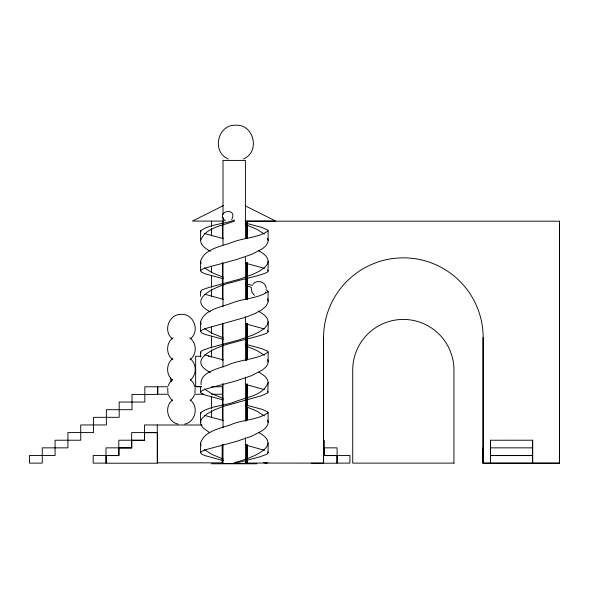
<?xml version="1.0" encoding="UTF-8"?>
<svg xmlns="http://www.w3.org/2000/svg" width="589" height="589" viewBox="0 0 589 589"><rect width="100%" height="100%" fill="white"/><g stroke="black" fill="none" stroke-linecap="round" stroke-linejoin="round"><path stroke-width="0.88" d="M268.135 443.031L268.12 452.934L266.824 454.288L259.565 456.917L234.37 463.58L234.356 462.542C246.268 459.818 285.334 446.97 258.969 432.731M245.532 404.93L261.921 409.289L267.664 411.829L268.135 412.72L268.12 422.873L267.671 424.831L265.941 427.548L262.495 430.581L251.613 436.243L236.366 441.441L206.327 449.525L202.204 451.137L200.65 452.492L201.431 453.979L204.788 455.547L223.194 460.576M258.969 372.115L264.822 376.194L267.671 380.06L268.135 382.416L267.811 392.915L261.361 395.779L223.209 406.462L214.065 410.069L206.835 414.008L201.924 418.565L200.812 420.907L200.643 423.263L201.423 425.611L203.131 427.938L209.758 432.775M245.532 344.315L261.921 348.681L267.664 351.213L268.135 352.104L268.12 362.257L267.671 364.216L265.941 366.932L262.495 369.966L251.613 375.627L236.366 380.825L206.327 388.909L202.204 390.522L200.65 391.876L201.431 393.364L204.788 394.932L223.194 399.96M258.313 311.147C261.825 313.112 265.602 315.343 267.502 319.054C269.107 323.089 267.686 327.668 268.083 331.857C267.752 332.616 266.942 332.991 266.257 333.367C255.655 337.519 244.273 339.227 233.421 342.629C220.956 345.22 183.282 358.915 210.413 372.52M265.926 289.53L268.12 291.341L268.024 302.429L265.941 306.324L261.398 310.094L254.75 313.665L245.62 317.265L206.864 328.125L202.506 329.752L200.65 331.261L201.431 332.756L204.788 334.316L223.194 339.352M258.313 250.531C261.825 252.497 265.602 254.728 267.502 258.438C269.107 262.473 267.686 267.053 268.083 271.242C267.752 272 266.942 272.376 266.257 272.751C255.655 276.904 244.273 278.619 233.421 282.013C220.956 284.605 183.282 298.306 210.413 311.905M245.525 223.091L261.921 227.45L267.664 229.982L268.135 230.881L268.12 241.026L267.671 242.992L265.941 245.709L262.495 248.735L251.613 254.396L236.366 259.602L206.327 267.686L202.204 269.291L200.65 270.646L201.431 272.14L204.788 273.708L223.194 278.737M200.591 270.94L200.591 261.185C204.633 248.433 221.501 246.622 232.361 242.226C243.846 237.72 258.173 237.956 268.135 230.881M200.591 331.555L200.591 321.8C204.633 309.048 221.501 307.237 232.361 302.834C243.846 298.336 258.173 298.571 268.135 291.496M200.591 452.786L200.591 443.031C204.633 430.272 221.501 428.461 232.361 424.065C243.846 419.567 258.173 419.795 268.135 412.72M200.591 240.636C205.149 227.354 222.885 225.697 234.37 221.125L234.356 220.08C223.555 224.335 209.868 224.026 200.591 230.881L200.591 240.636C200.945 245.952 206.305 248.926 210.413 251.289M268.135 261.185L267.281 264.321L264.351 267.789L259.535 271.124L253.123 274.275L239.082 279.304L209.161 287.366L202.174 289.84L200.599 291.341L200.591 296.37M268.135 321.8L267.281 324.937L264.351 328.397L259.535 331.74L253.123 334.891L239.082 339.912L209.161 347.974L202.174 350.455L200.599 351.957L200.591 356.986M268.135 382.416C263.791 395.433 246.496 397.163 235.305 401.654C224.188 406.035 210.185 405.755 200.591 412.72L200.591 422.482M251.245 288.315L252.099 292.608L254.558 295.317M170.545 377.895L171.105 381.694M268.135 352.104C257.356 359.496 241.821 359.327 229.533 364.304C220.338 368.567 199.627 371.129 201.077 384.772M167.718 387.996L167.902 393.062M194.944 393.062L195.136 387.996M168.263 385.677L169.904 382.327L172.629 379.316M194.23 395.329L192.559 398.282L190.218 400.741M265.381 292.608L265.698 291.938M231.705 219.564C238.287 206.467 214.205 211.26 225.3 220.838M252.917 284.281C256.752 279.083 265.933 281.873 266.235 288.315M190.218 338.94C200.304 331.555 194.002 313.65 181.427 314.371C168.852 313.65 162.542 331.555 172.629 338.94M172.629 358.716C165.936 363.84 165.936 375.016 172.629 380.141M190.218 380.141C196.91 375.016 196.91 363.84 190.218 358.716M172.629 399.916C163.852 406.425 167.269 421.952 178.055 424.073M190.063 359.665C197.057 354.497 196.947 342.85 189.842 337.821M173.004 337.821C165.907 342.85 165.789 354.497 172.791 359.665M243.426 158.971C260.382 152.139 254.161 124.146 235.85 125.221C217.547 124.146 211.326 152.139 228.274 158.971M223.68 205.465L192.441 221.089L223.798 221.089M266.162 462.601L265.308 462.601M184.791 424.073C195.577 421.952 198.994 406.425 190.218 399.916M267.855 462.601L265.735 463.19L263.614 462.601M245.105 221.14L275.755 221.089L245.311 205.863M201.129 356.257L195.651 356.257L195.651 386.612L201.129 386.612M208.3 356.257L209.051 356.257M167.806 386.752L157.786 386.752L157.786 394.24L168.712 394.24M194.223 386.752L201.512 386.752M211.532 386.752L222.465 386.752L222.465 394.24L211.532 394.24M194.223 394.24L203.33 394.24M157.278 424.993L202.071 424.993M157.278 432.584L131.642 432.584L131.642 447.854L106.005 447.854L106.005 463.123L93.18 463.123L93.18 455.488L118.823 455.488L118.823 440.219L144.46 440.219L144.46 424.956L157.278 424.956L157.278 462.844L222.178 462.844L222.178 444.82M324.274 447.854L337.099 447.854L337.099 463.123L349.918 463.123L349.918 455.488L324.274 455.488L324.274 440.219M490.556 447.854L532.67 447.854M490.556 455.488L532.67 455.488M490.527 455.591L532.67 455.591M244.995 463.042L323.582 463.116L323.582 337.63A79.795 79.787 0 0 1 403.377 257.842A79.795 79.787 0 0 1 483.164 337.63L483.164 463.116M311.345 463.219L336.982 463.219L336.982 455.591L324.164 455.591L324.164 447.957M211.488 463.779L256.937 463.779M252.35 285.444L245.532 283.699M223.297 238.67L204.39 233.48M245.429 263.15L264.336 268.341M223.297 299.286L204.839 294.257M245.429 323.766L264.336 328.957M223.297 359.901L204.839 354.873M245.429 384.381L264.336 389.572M223.297 420.517L204.839 415.481M245.429 444.997L264.755 450.349M233.399 463.315L234.356 463.58M245.51 224.623L256.856 229.268L264.351 234.039M223.209 277.205L211.871 272.552L204.376 267.789M245.517 285.231L251.518 287.484M223.209 337.821L211.871 333.168L204.376 328.397M245.517 345.846L256.856 350.499L264.351 355.263M223.209 398.429L211.871 393.783L204.376 389.012M245.517 406.462L256.856 411.115L264.351 415.878M223.216 459.045L211.871 454.391L204.376 449.628M190.218 379.316L192.949 382.327L194.584 385.677M172.629 400.741L170.295 398.282L168.623 395.329M267.649 270.049L268.135 270.94M201.077 231.772L200.591 230.881M267.649 330.665L268.135 331.555M201.077 292.387L200.591 291.496M267.649 391.28L268.135 392.171M201.077 353.002L200.591 352.104M267.649 451.896L268.135 452.786M201.077 413.618L200.591 412.72M267.649 238.28L268.135 240.636M267.649 298.895L268.135 301.251M267.649 359.511L268.135 361.867M267.649 420.126L268.135 422.482M201.077 263.541L200.591 261.185M201.077 324.156L200.591 321.8M201.077 445.38L200.591 443.031M559.425 221.184L559.425 463.219L482.914 463.219L482.914 447.957M532.67 463.219L532.67 440.219L490.468 440.233L490.527 463.219M532.611 440.233L532.611 463.101M490.556 440.219L490.556 463.123M483.039 337.63L483.039 463.116L559.55 463.116L559.55 221.184L247.071 221.184L247.071 238.663M323.457 337.63L323.457 463.116M247.196 221.184L247.196 238.663M247.196 262.576L247.196 299.374M247.196 323.295L247.196 359.172M247.196 384.006L247.196 405.166M247.196 407.006L247.196 419.883M247.196 444.717L247.196 463.116M247.071 262.576L247.071 283.736M247.071 285.577L247.071 299.374M247.071 323.295L247.071 344.447M247.071 346.288L247.071 360.085M247.071 384.006L247.071 405.166M247.071 407.006L247.071 419.883M247.071 444.717L247.071 463.116M246.504 285.429L246.504 299.654M246.504 323.545L246.504 359.584M246.504 384.588L246.504 405.276M246.504 407.86L246.504 419.935M246.504 444.938L246.504 463.042M246.445 221.184L246.445 238.663M246.445 262.576L246.445 283.839M246.445 285.577L246.445 299.374M246.445 323.295L246.445 360.291M246.445 384.006L246.445 420.804M246.445 444.717L246.445 463.116M245.414 238.479L245.414 160.414L223.01 160.414L223.01 214.602M245.414 256.848L245.414 299.094M245.414 316.543L245.414 360.63M245.414 377.159L245.414 421.245M245.414 437.774L245.414 458.897M245.414 460.731L245.414 463.491L223.01 463.491L223.01 444.202M223.01 217.356L223.01 244.906M223.01 263.276L223.01 306.442M223.01 323.891L223.01 367.057M223.01 383.586L223.01 427.673M222.414 221.184L222.414 238.663M222.414 262.576L222.414 299.654M222.414 323.295L222.414 360.291M222.414 384.006L222.414 420.804M222.414 444.717L222.414 463.116M211.488 221.14L211.488 226.655M211.488 228.495L211.488 235.843M211.488 266.176L211.488 272.611M211.488 275.365L211.488 287.314M211.488 289.155L211.488 296.503M211.488 326.836L211.488 333.271M211.488 336.024L211.488 347.974M211.488 349.814L211.488 357.162M211.488 396.684L211.488 408.633M211.488 410.467L211.488 417.822M200.591 387.297L200.591 392.171M265.735 462.726L265.735 463.19L265.735 462.726M157.646 386.789L144.828 386.789L144.828 402.051L119.184 402.051L119.184 417.321L93.548 417.321L93.548 432.584L67.912 432.584L67.912 447.854L42.268 447.854L42.268 463.123L29.45 463.123L29.45 455.488L55.086 455.488L55.086 440.219L80.73 440.219L80.73 424.956L106.366 424.956L106.366 409.686L132.01 409.686L132.01 394.416L157.646 394.416L157.646 386.789M157.396 432.687L144.577 432.687L144.577 440.322L131.752 440.322L131.752 447.957L118.934 447.957L118.934 455.591L106.116 455.591L106.116 463.219L157.396 463.219L157.396 432.687M453.95 463.116L352.715 463.116L352.715 370.039A50.61 50.61 0 0 1 403.34 319.429A50.61 50.61 0 0 1 453.95 370.039L453.95 463.116"/></g></svg>
